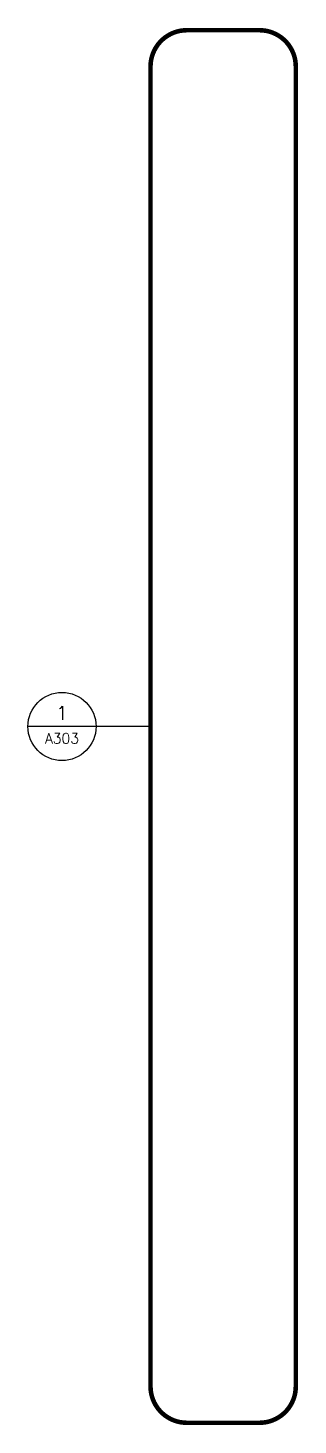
# Model space of a CAD drawing. Header units: inches. Extents: x 1871 to 6822, y -86 to 4217.
# Drawn here: x 5369 to 5547, y 1081 to 2004 of the extents above; entities that cross this region are included whole.
import ezdxf
from ezdxf.enums import TextEntityAlignment as Align

# ---------------------------------------------------------------- set-up
doc = ezdxf.new("R2010")
doc.units = ezdxf.units.IN
doc.header["$LTSCALE"] = 0.5
doc.header["$MEASUREMENT"] = 0
doc.linetypes.add('DASHED2', pattern=[0.375, 0.25, -0.125])
doc.layers.get('0').update_dxf_attribs({"lineweight": 18})
doc.layers.add('A-Detl-Iden', color=151, linetype='Continuous', lineweight=25)
doc.styles.add('Arch-Dim', font='romans.shx', dxfattribs={"width": 0.75})
doc.styles.add('RomanS', font='romans.shx')
doc.dimstyles.new('Aec-Arch-I-96', dxfattribs={"dimscale": 96, "dimtxt": 0.09375, "dimasz": 0.0625, "dimexe": 0.0625, "dimexo": 0.0625, "dimgap": 0.03125, "dimtad": 1, "dimdec": 4, "dimzin": 3, "dimdsep": 46, "dimlunit": 4, "dimtxsty": 'Arch-Dim', "dimblk": 'ARCHTICK', "dimcen": 0.09375, "dimazin": 2, "dimtfac": 0.75, "dimtdec": 4, "dimtix": 1, "dimtmove": 2, "dimatfit": 2, "dimfxl": 1, "dimtolj": 1, "dimtzin": 0, "dimarcsym": 0})

# ---------------------------------------------------------------- blocks, each defined once
blk = doc.blocks.new('_ArchTick')
at = {"color": 0, "linetype": 'ByBlock', "const_width": 0.15}
blk.add_lwpolyline([(-0.5, -0.5), (0.5, 0.5)], dxfattribs=at)
blk = doc.blocks.new('Anno_Detail_A2')
at = {"color": 0, "linetype": 'ByBlock', "lineweight": -2}
blk.add_line((2.5, 0), (-2.5, 0), dxfattribs=at)
blk.add_circle((0, 0), 2.5, dxfattribs=at)
at = {"color": 0, "linetype": 'ByBlock', "lineweight": -2, "style": 'RomanS'}
blk.add_attdef('NUMBER', text='', height=1, dxfattribs=at).set_placement((0, 0.5), align=Align.CENTER)
blk.add_attdef('SHEET', text='', height=0.75, dxfattribs=at).set_placement((0, -0.5), align=Align.TOP_CENTER)

msp = doc.modelspace()

# ---------------------------------------------------------------- linework, layer by layer
at = {"layer": 'A-Detl-Iden', "linetype": 'DASHED2', "const_width": 3, "flags": 128}
msp.add_lwpolyline([(5449.78, 1106.93, 0.414214), (5473.78, 1082.93), (5521.78, 1082.93, 0.414214), (5545.78, 1106.93), (5545.78, 1978.93, 0.414214), (5521.78, 2002.93), (5473.78, 2002.93, 0.414214), (5449.78, 1978.93)], format="xyb", close=True, dxfattribs=at)

# ---------------------------------------------------------------- block references
at = {"layer": 'A-Detl-Iden'}
ref = msp.add_blockref('Anno_Detail_A2', (5391.28, 1542.93), dxfattribs=dict(at, xscale=9, yscale=9, zscale=9))
ref.add_attrib('SHEET', 'A303', dxfattribs={"layer": '0', "color": 0, "linetype": 'ByBlock', "lineweight": -2, "height": 6.75, "style": 'Arch-Dim'}).set_placement((5391.28, 1538.43), align=Align.TOP_CENTER)
ref.add_attrib('NUMBER', '1', dxfattribs={"layer": '0', "color": 0, "linetype": 'ByBlock', "lineweight": -2, "height": 9, "style": 'Arch-Dim'}).set_placement((5391.28, 1547.43), align=Align.CENTER)

# ---------------------------------------------------------------- leaders
at = {"layer": 'A-Detl-Iden', "has_arrowhead": 0}
msp.add_leader([(5449.78, 1542.93), (5413.78, 1542.93)], dimstyle='Aec-Arch-I-96', dxfattribs=at)

doc.saveas('drawing.dxf')
